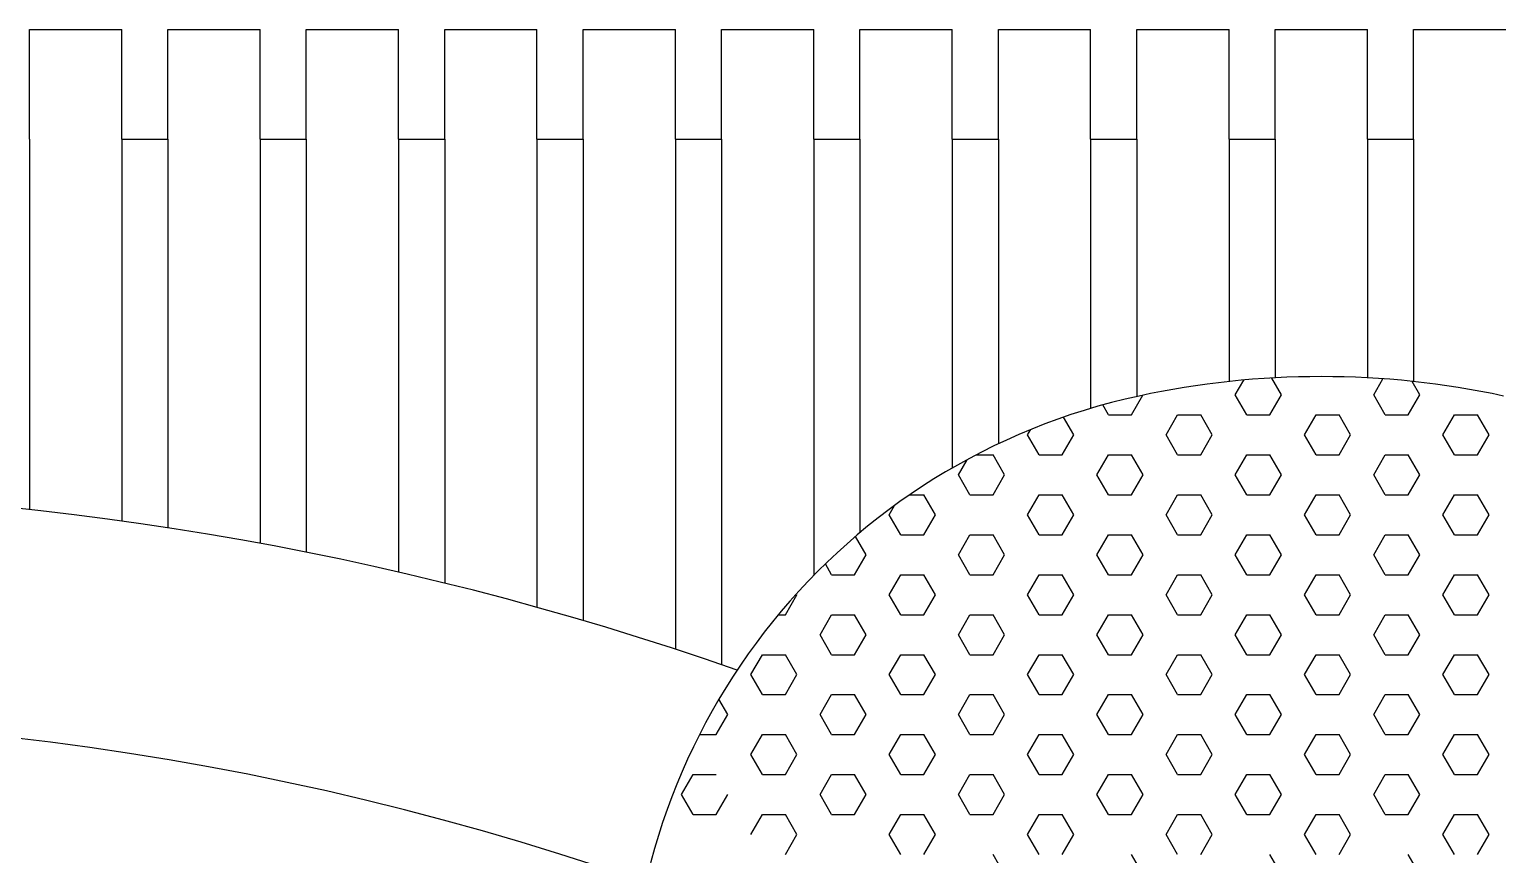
# Model space of a CAD drawing. Extents: x -59.1 to 26.7, y 12.6 to 48.
# Drawn here: x -7.712 to -7.073, y 25.735 to 26.092 of the extents above; entities that cross this region are included whole.
import ezdxf

# ---------------------------------------------------------------- set-up
doc = ezdxf.new("R2010")
doc.units = 0
doc.header["$MEASUREMENT"] = 0
doc.layers.get('0').update_dxf_attribs({"linetype": 'CONTINUOUS'})
for name, color, linetype in [('ACES', 2, 'CONTINUOUS'), ('ACES-I', 1, 'CONTINUOUS'), ('FOLHA', 3, 'CONTINUOUS')]:
    doc.layers.add(name, color=color, linetype=linetype)

# ---------------------------------------------------------------- blocks, each defined once
blk = doc.blocks.new('*X29')
at = {"color": 0}
for p, q in [((6.133750000852205, 2.712824576862728), (6.134676443442315, 2.714429222499094)), ((6.13875000143838, 2.712824578185197), (6.137695152217171, 2.714651630630654)), ((6.148750000855006, 2.712824576861111), (6.149756188970527, 2.714567345799166)), ((6.153750001441182, 2.712824578186816), (6.152904618434271, 2.71428882450664)), ((6.122500000850337, 2.710659513354346), (6.123729119508086, 2.712788409318098)), ((6.135000001437447, 2.710659514675197), (6.133750001437448, 2.712824578184658)), ((6.137500000853138, 2.710659513352728), (6.138750000853138, 2.712824576862189)), ((6.150000001440248, 2.710659514676815), (6.148750001440249, 2.712824578186276)), ((6.152500000855938, 2.710659513351111), (6.153750000855938, 2.712824576860572)), ((6.120000001434645, 2.710659514673579), (6.119380958238149, 2.711731728941991)), ((6.116250001433714, 2.708494451163579), (6.115143182626648, 2.710411517572191)), ((6.12, 2.71065951452), (6.1225, 2.71065951452)), ((6.126250000851271, 2.708494449844346), (6.127500000851271, 2.710659513353807)), ((6.1275, 2.71065951452), (6.130000000000001, 2.71065951452)), ((6.131250001436514, 2.708494451165197), (6.130000001436514, 2.710659514674658)), ((6.135000000000001, 2.71065951452), (6.137500000000001, 2.71065951452)), ((6.141250000854072, 2.708494449842727), (6.142500000854072, 2.710659513352188)), ((6.142500000000001, 2.71065951452), (6.145000000000001, 2.71065951452)), ((6.146250001439315, 2.708494451166814), (6.145000001439315, 2.710659514676275)), ((6.150000000000001, 2.71065951452), (6.152500000000002, 2.71065951452)), ((6.156250000856873, 2.70849444984111), (6.157500000856873, 2.710659513350571)), ((6.157500000000002, 2.71065951452), (6.160000000000002, 2.71065951452)), ((6.161250001442115, 2.708494451168432), (6.160000001442115, 2.710659514677893)), ((6.11125000084847, 2.708494449845963), (6.111580414372714, 2.709066742857461)), ((6.11250000143278, 2.70632938765358), (6.11125000143278, 2.708494451163041)), ((6.115000000849403, 2.706329386335963), (6.116250000849403, 2.708494449845424)), ((6.127500001435581, 2.706329387655197), (6.126250001435581, 2.708494451164658)), ((6.130000000852204, 2.706329386334345), (6.131250000852204, 2.708494449843806)), ((6.14250000143838, 2.706329387656814), (6.14125000143838, 2.708494451166275)), ((6.145000000855005, 2.706329386332728), (6.146250000855005, 2.708494449842189)), ((6.157500001441182, 2.706329387658433), (6.156250001441182, 2.708494451167894)), ((6.160000000857806, 2.70632938633111), (6.161250000857805, 2.708494449840571)), ((6.105683172534707, 2.7063293875), (6.1075, 2.7063293875)), ((6.108750001431846, 2.70416432414358), (6.107500001431847, 2.706329387653041)), ((6.1125, 2.7063293875), (6.115, 2.7063293875)), ((6.118750000850337, 2.704164322825963), (6.120000000850337, 2.706329386335424)), ((6.12, 2.7063293875), (6.1225, 2.7063293875)), ((6.123750001434646, 2.704164324145196), (6.122500001434646, 2.706329387654657)), ((6.1275, 2.7063293875), (6.130000000000001, 2.7063293875)), ((6.133750000853138, 2.704164322824345), (6.135000000853138, 2.706329386333806)), ((6.135000000000001, 2.7063293875), (6.137500000000001, 2.7063293875)), ((6.138750001437447, 2.704164324146814), (6.137500001437448, 2.706329387656275)), ((6.142500000000001, 2.7063293875), (6.145000000000001, 2.7063293875)), ((6.148750000855938, 2.704164322822728), (6.150000000855938, 2.706329386332189)), ((6.150000000000001, 2.7063293875), (6.152500000000002, 2.7063293875)), ((6.153750001440248, 2.704164324148432), (6.152500001440249, 2.706329387657893)), ((6.157500000000002, 2.7063293875), (6.160000000000002, 2.7063293875)), ((6.103750000847536, 2.704164322827581), (6.104697040093173, 2.705804642917786)), ((6.105000001430913, 2.701999260633579), (6.103750001430913, 2.70416432414304)), ((6.10750000084847, 2.70199925931758), (6.108750000848469, 2.704164322827041)), ((6.120000001433714, 2.701999260635196), (6.118750001433714, 2.704164324144657)), ((6.122500000851271, 2.701999259315963), (6.12375000085127, 2.704164322825424)), ((6.135000001436514, 2.701999260636814), (6.133750001436514, 2.704164324146275)), ((6.137500000854072, 2.701999259314344), (6.138750000854071, 2.704164322823805)), ((6.150000001439315, 2.701999260638431), (6.148750001439315, 2.704164324147892)), ((6.152500000856873, 2.701999259312727), (6.153750000856872, 2.704164322822188)), ((6.09847771460665, 2.70199926048), (6.1, 2.70199926048)), ((6.10125000142998, 2.699834197123579), (6.10000000142998, 2.70199926063304)), ((6.105, 2.70199926048), (6.1075, 2.70199926048)), ((6.111250000849403, 2.69983419580758), (6.112500000849403, 2.701999259317041)), ((6.1125, 2.70199926048), (6.115, 2.70199926048)), ((6.11625000143278, 2.699834197125197), (6.11500000143278, 2.701999260634658)), ((6.12, 2.70199926048), (6.1225, 2.70199926048)), ((6.126250000852204, 2.699834195805962), (6.127500000852204, 2.701999259315423)), ((6.1275, 2.70199926048), (6.130000000000001, 2.70199926048)), ((6.131250001435581, 2.699834197126814), (6.130000001435581, 2.701999260636275)), ((6.135000000000001, 2.70199926048), (6.137500000000001, 2.70199926048)), ((6.141250000855005, 2.699834195804345), (6.142500000855005, 2.701999259313806)), ((6.142500000000001, 2.70199926048), (6.145000000000001, 2.70199926048)), ((6.14625000143838, 2.699834197128431), (6.145000001438381, 2.701999260637892)), ((6.150000000000001, 2.70199926048), (6.152500000000002, 2.70199926048)), ((6.156250000857805, 2.699834195802727), (6.157500000857805, 2.701999259312188)), ((6.157500000000002, 2.70199926048), (6.160000000000002, 2.70199926048)), ((6.161250001441182, 2.69983419713005), (6.160000001441182, 2.701999260639511)), ((6.096250000846602, 2.699834195809197), (6.096825040698301, 2.700830194048716)), ((6.097500001429046, 2.697669133613579), (6.096250001429047, 2.69983419712304)), ((6.100000000847536, 2.697669132299198), (6.101250000847536, 2.699834195808659)), ((6.112500001431846, 2.697669133615197), (6.111250001431847, 2.699834197124658)), ((6.115000000850337, 2.69766913229758), (6.116250000850337, 2.699834195807041)), ((6.127500001434646, 2.697669133616813), (6.126250001434646, 2.699834197126274)), ((6.130000000853138, 2.697669132295962), (6.131250000853138, 2.699834195805423)), ((6.142500001437448, 2.697669133618431), (6.141250001437448, 2.699834197127892)), ((6.145000000855938, 2.697669132294345), (6.146250000855938, 2.699834195803806)), ((6.157500001440249, 2.697669133620049), (6.156250001440249, 2.69983419712951)), ((6.16000000085874, 2.697669132292726), (6.16125000085874, 2.699834195802187)), ((6.093750001428113, 2.69550407010358), (6.092601298120712, 2.697493682594819)), ((6.0975, 2.69766913346), (6.100000000000001, 2.69766913346)), ((6.10375000084847, 2.695504068789197), (6.105000000848469, 2.697669132298658)), ((6.105, 2.69766913346), (6.107500000000001, 2.69766913346)), ((6.108750001430913, 2.695504070105196), (6.107500001430913, 2.697669133614657)), ((6.112500000000001, 2.69766913346), (6.115000000000001, 2.69766913346)), ((6.118750000851271, 2.69550406878758), (6.12000000085127, 2.697669132297041)), ((6.120000000000001, 2.69766913346), (6.122500000000001, 2.69766913346)), ((6.123750001433714, 2.695504070106813), (6.122500001433714, 2.697669133616274)), ((6.127500000000001, 2.69766913346), (6.130000000000002, 2.69766913346)), ((6.133750000854072, 2.695504068785961), (6.135000000854071, 2.697669132295422)), ((6.135000000000002, 2.69766913346), (6.137500000000002, 2.69766913346)), ((6.138750001436514, 2.695504070108431), (6.137500001436514, 2.697669133617892)), ((6.142500000000002, 2.69766913346), (6.145000000000002, 2.69766913346)), ((6.148750000856873, 2.695504068784344), (6.150000000856872, 2.697669132293805)), ((6.150000000000002, 2.69766913346), (6.152500000000003, 2.69766913346)), ((6.153750001439315, 2.695504070110048), (6.152500001439315, 2.697669133619509)), ((6.157500000000002, 2.69766913346), (6.160000000000003, 2.69766913346)), ((6.092500000846602, 2.693339005280814), (6.093750000846602, 2.695504068790275)), ((6.10500000142998, 2.693339006595196), (6.10375000142998, 2.695504070104657)), ((6.107500000849403, 2.693339005279197), (6.108750000849403, 2.695504068788658)), ((6.12000000143278, 2.693339006596814), (6.11875000143278, 2.695504070106275)), ((6.122500000852204, 2.693339005277579), (6.123750000852204, 2.69550406878704)), ((6.135000001435581, 2.693339006598431), (6.133750001435581, 2.695504070107892)), ((6.137500000855005, 2.693339005275962), (6.138750000855005, 2.695504068785423)), ((6.15000000143838, 2.693339006600048), (6.148750001438381, 2.695504070109509)), ((6.152500000857805, 2.693339005274344), (6.153750000857805, 2.695504068783805)), ((6.090000001427179, 2.693339006593579), (6.089324321099987, 2.694509319249951)), ((6.09, 2.69333900644), (6.0925, 2.69333900644)), ((6.096250000847536, 2.691173941770815), (6.097500000847536, 2.693339005280276)), ((6.0975, 2.69333900644), (6.100000000000001, 2.69333900644)), ((6.101250001429046, 2.691173943085196), (6.100000001429047, 2.693339006594657)), ((6.105, 2.69333900644), (6.107500000000001, 2.69333900644)), ((6.111250000850337, 2.691173941769197), (6.112500000850337, 2.693339005278658)), ((6.112500000000001, 2.69333900644), (6.115000000000001, 2.69333900644)), ((6.116250001431847, 2.691173943086814), (6.115000001431847, 2.693339006596275)), ((6.120000000000001, 2.69333900644), (6.122500000000001, 2.69333900644)), ((6.126250000853138, 2.691173941767579), (6.127500000853138, 2.69333900527704)), ((6.127500000000001, 2.69333900644), (6.130000000000002, 2.69333900644)), ((6.131250001434646, 2.69117394308843), (6.130000001434646, 2.693339006597891)), ((6.135000000000002, 2.69333900644), (6.137500000000002, 2.69333900644)), ((6.141250000855938, 2.691173941765962), (6.142500000855938, 2.693339005275423)), ((6.142500000000002, 2.69333900644), (6.145000000000002, 2.69333900644)), ((6.146250001437448, 2.691173943090048), (6.145000001437448, 2.693339006599509)), ((6.150000000000002, 2.69333900644), (6.152500000000003, 2.69333900644)), ((6.15625000085874, 2.691173941764343), (6.157500000858739, 2.693339005273804)), ((6.157500000000002, 2.69333900644), (6.160000000000003, 2.69333900644)), ((6.161250001440249, 2.691173943091666), (6.160000001440249, 2.693339006601127)), ((6.085000000845668, 2.689008878262433), (6.086250000845668, 2.691173941771894)), ((6.086250001426246, 2.691173943083579), (6.086194417388493, 2.691270217461055)), ((6.097500001428113, 2.689008879575197), (6.096250001428113, 2.691173943084658)), ((6.100000000848469, 2.689008878260814), (6.101250000848469, 2.691173941770275)), ((6.112500001430913, 2.689008879576813), (6.111250001430913, 2.691173943086274)), ((6.11500000085127, 2.689008878259197), (6.11625000085127, 2.691173941768658)), ((6.127500001433714, 2.68900887957843), (6.126250001433714, 2.691173943087891)), ((6.130000000854071, 2.689008878257579), (6.131250000854071, 2.69117394176704)), ((6.142500001436514, 2.689008879580048), (6.141250001436514, 2.691173943089509)), ((6.145000000856872, 2.689008878255961), (6.146250000856872, 2.691173941765422)), ((6.157500001439315, 2.689008879581665), (6.156250001439315, 2.691173943091126)), ((6.160000000859672, 2.689008878254344), (6.161250000859672, 2.691173941763805)), ((6.084232221242022, 2.68900887942), (6.085, 2.68900887942)), ((6.088750000846602, 2.686843814752431), (6.090000000846602, 2.689008878261892)), ((6.09, 2.68900887942), (6.0925, 2.68900887942)), ((6.093750001427179, 2.686843816065196), (6.09250000142718, 2.689008879574657)), ((6.0975, 2.68900887942), (6.100000000000001, 2.68900887942)), ((6.103750000849403, 2.686843814750814), (6.105000000849403, 2.689008878260275)), ((6.105, 2.68900887942), (6.107500000000001, 2.68900887942)), ((6.10875000142998, 2.686843816066813), (6.107500001429981, 2.689008879576274)), ((6.112500000000001, 2.68900887942), (6.115000000000001, 2.68900887942)), ((6.118750000852204, 2.686843814749196), (6.120000000852204, 2.689008878258657)), ((6.120000000000001, 2.68900887942), (6.122500000000001, 2.68900887942)), ((6.12375000143278, 2.686843816068431), (6.122500001432781, 2.689008879577892)), ((6.127500000000001, 2.68900887942), (6.130000000000002, 2.68900887942)), ((6.133750000855005, 2.686843814747579), (6.135000000855005, 2.68900887825704)), ((6.135000000000002, 2.68900887942), (6.137500000000002, 2.68900887942)), ((6.138750001435581, 2.686843816070048), (6.137500001435582, 2.689008879579509)), ((6.142500000000002, 2.68900887942), (6.145000000000002, 2.68900887942)), ((6.148750000857805, 2.686843814745961), (6.150000000857805, 2.689008878255422)), ((6.150000000000002, 2.68900887942), (6.152500000000003, 2.68900887942)), ((6.153750001438381, 2.686843816071665), (6.152500001438381, 2.689008879581126)), ((6.157500000000002, 2.68900887942), (6.160000000000003, 2.68900887942)), ((6.090000001426246, 2.684678752555196), (6.088750001426246, 2.686843816064657)), ((6.092500000847536, 2.684678751242432), (6.093750000847535, 2.686843814751893)), ((6.105000001429047, 2.684678752556813), (6.103750001429047, 2.686843816066274)), ((6.107500000850337, 2.684678751240814), (6.108750000850336, 2.686843814750275)), ((6.120000001431847, 2.684678752558431), (6.118750001431847, 2.686843816067892)), ((6.122500000853138, 2.684678751239196), (6.123750000853137, 2.686843814748657)), ((6.135000001434646, 2.684678752560047), (6.133750001434646, 2.686843816069508)), ((6.137500000855938, 2.684678751237579), (6.138750000855937, 2.68684381474704)), ((6.150000001437448, 2.684678752561665), (6.148750001437448, 2.686843816071126)), ((6.15250000085874, 2.68467875123596), (6.153750000858739, 2.686843814745421)), ((6.081250000845668, 2.68251368773405), (6.082500000845668, 2.684678751243511)), ((6.0825, 2.6846787524), (6.085, 2.6846787524)), ((6.086250001425312, 2.682513689045196), (6.085000001425312, 2.684678752554657)), ((6.09, 2.6846787524), (6.0925, 2.6846787524)), ((6.096250000848469, 2.682513687732431), (6.097500000848469, 2.684678751241892)), ((6.0975, 2.6846787524), (6.100000000000001, 2.6846787524)), ((6.101250001428113, 2.682513689046814), (6.100000001428113, 2.684678752556275)), ((6.105, 2.6846787524), (6.107500000000001, 2.6846787524)), ((6.11125000085127, 2.682513687730814), (6.11250000085127, 2.684678751240275)), ((6.112500000000001, 2.6846787524), (6.115000000000001, 2.6846787524)), ((6.116250001430913, 2.68251368904843), (6.115000001430913, 2.684678752557891)), ((6.120000000000001, 2.6846787524), (6.122500000000001, 2.6846787524)), ((6.126250000854071, 2.682513687729196), (6.127500000854071, 2.684678751238657)), ((6.127500000000001, 2.6846787524), (6.130000000000002, 2.6846787524)), ((6.131250001433714, 2.682513689050047), (6.130000001433714, 2.684678752559508)), ((6.135000000000002, 2.6846787524), (6.137500000000002, 2.6846787524)), ((6.141250000856872, 2.682513687727578), (6.142500000856872, 2.684678751237039)), ((6.142500000000002, 2.6846787524), (6.145000000000002, 2.6846787524)), ((6.146250001436514, 2.682513689051665), (6.145000001436514, 2.684678752561126)), ((6.150000000000002, 2.6846787524), (6.152500000000003, 2.6846787524)), ((6.156250000859672, 2.682513687725961), (6.157500000859672, 2.684678751235422)), ((6.157500000000002, 2.6846787524), (6.160000000000003, 2.6846787524)), ((6.161250001439315, 2.682513689053282), (6.160000001439315, 2.684678752562743)), ((6.082500001424378, 2.680348625535196), (6.081250001424379, 2.682513689044657)), ((6.085000000846602, 2.680348624224048), (6.086250000846602, 2.682513687733509)), ((6.097500001427179, 2.680348625536813), (6.09625000142718, 2.682513689046274)), ((6.100000000849403, 2.680348624222431), (6.101250000849403, 2.682513687731892)), ((6.11250000142998, 2.68034862553843), (6.111250001429981, 2.682513689047891)), ((6.115000000852204, 2.680348624220813), (6.116250000852204, 2.682513687730274)), ((6.127500001432781, 2.680348625540048), (6.126250001432781, 2.682513689049509)), ((6.130000000855005, 2.680348624219196), (6.131250000855005, 2.682513687728657)), ((6.142500001435582, 2.680348625541665), (6.141250001435582, 2.682513689051126)), ((6.145000000857805, 2.680348624217578), (6.146250000857805, 2.682513687727039)), ((6.157500001438381, 2.680348625543282), (6.156250001438381, 2.682513689052743)), ((6.160000000860606, 2.68034862421596), (6.161250000860606, 2.682513687725421)), ((6.078750001423447, 2.678183562025196), (6.077787400458088, 2.679850835804613)), ((6.0825, 2.68034862538), (6.085, 2.68034862538)), ((6.088750000847535, 2.678183560714049), (6.090000000847535, 2.68034862422351)), ((6.09, 2.68034862538), (6.0925, 2.68034862538)), ((6.093750001426246, 2.678183562026813), (6.092500001426246, 2.680348625536274)), ((6.0975, 2.68034862538), (6.100000000000001, 2.68034862538)), ((6.103750000850336, 2.678183560712431), (6.105000000850336, 2.680348624221892)), ((6.105, 2.68034862538), (6.107500000000001, 2.68034862538)), ((6.108750001429047, 2.67818356202843), (6.107500001429047, 2.680348625537891)), ((6.112500000000001, 2.68034862538), (6.115000000000001, 2.68034862538)), ((6.118750000853137, 2.678183560710813), (6.120000000853137, 2.680348624220274)), ((6.120000000000001, 2.68034862538), (6.122500000000001, 2.68034862538)), ((6.123750001431847, 2.678183562030048), (6.122500001431847, 2.680348625539509)), ((6.127500000000001, 2.68034862538), (6.130000000000002, 2.68034862538)), ((6.133750000855938, 2.678183560709196), (6.135000000855937, 2.680348624218657)), ((6.135000000000002, 2.68034862538), (6.137500000000002, 2.68034862538)), ((6.138750001434646, 2.678183562031664), (6.137500001434646, 2.680348625541125)), ((6.142500000000002, 2.68034862538), (6.145000000000002, 2.68034862538)), ((6.148750000858739, 2.678183560707577), (6.150000000858739, 2.680348624217038)), ((6.150000000000002, 2.68034862538), (6.152500000000003, 2.68034862538)), ((6.153750001437448, 2.678183562033282), (6.152500001437448, 2.680348625542743)), ((6.157500000000002, 2.68034862538), (6.160000000000003, 2.68034862538)), ((6.077500000845668, 2.676018497205667), (6.078750000845668, 2.678183560715128)), ((6.090000001425312, 2.676018498516813), (6.088750001425312, 2.678183562026274)), ((6.092500000848469, 2.676018497204048), (6.093750000848469, 2.678183560713509)), ((6.105000001428113, 2.676018498518431), (6.103750001428113, 2.678183562027892)), ((6.10750000085127, 2.676018497202431), (6.10875000085127, 2.678183560711892)), ((6.120000001430913, 2.676018498520047), (6.118750001430914, 2.678183562029508)), ((6.122500000854071, 2.676018497200813), (6.123750000854071, 2.678183560710274)), ((6.135000001433714, 2.676018498521664), (6.133750001433715, 2.678183562031125)), ((6.137500000856872, 2.676018497199195), (6.138750000856872, 2.678183560708656)), ((6.150000001436514, 2.676018498523282), (6.148750001436515, 2.678183562032743)), ((6.152500000859672, 2.676018497197578), (6.153750000859672, 2.678183560707039)), ((6.075684208897454, 2.67601849836), (6.0775, 2.67601849836)), ((6.081250000846602, 2.673853433695665), (6.082500000846601, 2.676018497205126)), ((6.0825, 2.67601849836), (6.085, 2.67601849836)), ((6.086250001424379, 2.673853435006813), (6.085000001424379, 2.676018498516274)), ((6.09, 2.67601849836), (6.0925, 2.67601849836)), ((6.096250000849403, 2.673853433694048), (6.097500000849402, 2.676018497203509)), ((6.0975, 2.67601849836), (6.100000000000001, 2.67601849836)), ((6.10125000142718, 2.67385343500843), (6.10000000142718, 2.676018498517891)), ((6.105, 2.67601849836), (6.107500000000001, 2.67601849836)), ((6.111250000852204, 2.67385343369243), (6.112500000852203, 2.676018497201891)), ((6.112500000000001, 2.67601849836), (6.115000000000001, 2.67601849836)), ((6.116250001429981, 2.673853435010047), (6.115000001429981, 2.676018498519508)), ((6.120000000000001, 2.67601849836), (6.122500000000001, 2.67601849836)), ((6.126250000855005, 2.673853433690813), (6.127500000855004, 2.676018497200274)), ((6.127500000000001, 2.67601849836), (6.130000000000002, 2.67601849836)), ((6.131250001432781, 2.673853435011665), (6.130000001432781, 2.676018498521126)), ((6.135000000000002, 2.67601849836), (6.137500000000002, 2.67601849836)), ((6.141250000857805, 2.673853433689195), (6.142500000857805, 2.676018497198656)), ((6.142500000000002, 2.67601849836), (6.145000000000002, 2.67601849836)), ((6.146250001435582, 2.673853435013282), (6.145000001435582, 2.676018498522743)), ((6.150000000000002, 2.67601849836), (6.152500000000003, 2.67601849836)), ((6.156250000860606, 2.673853433687577), (6.157500000860606, 2.676018497197038)), ((6.157500000000002, 2.67601849836), (6.160000000000003, 2.67601849836)), ((6.161250001438381, 2.673853435014899), (6.160000001438381, 2.67601849852436)), ((6.082500001423447, 2.671688371496813), (6.081250001423447, 2.673853435006274)), ((6.085000000847535, 2.671688370185666), (6.086250000847535, 2.673853433695127)), ((6.097500001426246, 2.67168837149843), (6.096250001426246, 2.673853435007891)), ((6.100000000850336, 2.671688370184048), (6.101250000850336, 2.673853433693509)), ((6.112500001429047, 2.671688371500047), (6.111250001429047, 2.673853435009508)), ((6.115000000853137, 2.67168837018243), (6.116250000853137, 2.673853433691891)), ((6.127500001431847, 2.671688371501665), (6.126250001431847, 2.673853435011126)), ((6.130000000855937, 2.671688370180813), (6.131250000855937, 2.673853433690274)), ((6.142500001434646, 2.671688371503281), (6.141250001434646, 2.673853435012742)), ((6.145000000858739, 2.671688370179194), (6.146250000858739, 2.673853433688655)), ((6.157500001437448, 2.671688371504899), (6.156250001437448, 2.67385343501436)), ((6.160000000861539, 2.671688370177577), (6.161250000861539, 2.673853433687038)), ((6.073750000845668, 2.669523306677284), (6.075000000845668, 2.671688370186745)), ((6.075, 2.67168837134), (6.077500000000001, 2.67168837134)), ((6.0825, 2.67168837134), (6.085000000000001, 2.67168837134)), ((6.088750000848469, 2.669523306675665), (6.090000000848469, 2.671688370185126)), ((6.090000000000001, 2.67168837134), (6.092500000000001, 2.67168837134)), ((6.093750001425312, 2.66952330798843), (6.092500001425313, 2.671688371497891)), ((6.097500000000001, 2.67168837134), (6.100000000000001, 2.67168837134)), ((6.10375000085127, 2.669523306674048), (6.10500000085127, 2.671688370183509)), ((6.105000000000001, 2.67168837134), (6.107500000000002, 2.67168837134)), ((6.108750001428113, 2.669523307990048), (6.107500001428114, 2.671688371499509)), ((6.112500000000002, 2.67168837134), (6.115000000000002, 2.67168837134)), ((6.118750000854071, 2.66952330667243), (6.120000000854071, 2.671688370181891)), ((6.120000000000002, 2.67168837134), (6.122500000000002, 2.67168837134)), ((6.123750001430913, 2.669523307991664), (6.122500001430914, 2.671688371501125)), ((6.127500000000002, 2.67168837134), (6.130000000000003, 2.67168837134)), ((6.133750000856872, 2.669523306670812), (6.135000000856872, 2.671688370180273)), ((6.135000000000002, 2.67168837134), (6.137500000000003, 2.67168837134)), ((6.138750001433714, 2.669523307993281), (6.137500001433715, 2.671688371502742)), ((6.142500000000003, 2.67168837134), (6.145000000000003, 2.67168837134)), ((6.148750000859672, 2.669523306669195), (6.150000000859672, 2.671688370178656)), ((6.150000000000003, 2.67168837134), (6.152500000000003, 2.67168837134)), ((6.153750001436515, 2.669523307994899), (6.152500001436515, 2.67168837150436)), ((6.157500000000003, 2.67168837134), (6.160000000000004, 2.67168837134)), ((6.075000001421579, 2.667358244476813), (6.073750001421579, 2.669523307986274)), ((6.077500000846602, 2.667358243167282), (6.078750000846601, 2.669523306676743)), ((6.090000001424379, 2.66735824447843), (6.088750001424379, 2.669523307987891)), ((6.092500000849403, 2.667358243165665), (6.093750000849402, 2.669523306675126)), ((6.10500000142718, 2.667358244480047), (6.10375000142718, 2.669523307989508)), ((6.107500000852204, 2.667358243164047), (6.108750000852203, 2.669523306673508)), ((6.120000001429981, 2.667358244481664), (6.118750001429981, 2.669523307991125)), ((6.122500000855005, 2.66735824316243), (6.123750000855004, 2.669523306671891)), ((6.135000001432781, 2.667358244483282), (6.133750001432781, 2.669523307992743)), ((6.137500000857805, 2.667358243160812), (6.138750000857804, 2.669523306670273)), ((6.150000001435582, 2.667358244484899), (6.148750001435582, 2.66952330799436)), ((6.152500000860606, 2.667358243159194), (6.153750000860605, 2.669523306668655)), ((6.075, 2.66735824432), (6.077500000000001, 2.66735824432)), ((6.081250000847535, 2.665193179657283), (6.082500000847535, 2.667358243166744)), ((6.0825, 2.66735824432), (6.085000000000001, 2.66735824432)), ((6.086250001423447, 2.66519318096843), (6.085000001423447, 2.667358244477891)), ((6.090000000000001, 2.66735824432), (6.092500000000001, 2.66735824432)), ((6.096250000850336, 2.665193179655665), (6.097500000850336, 2.667358243165126)), ((6.097500000000001, 2.66735824432), (6.100000000000001, 2.66735824432)), ((6.101250001426246, 2.665193180970047), (6.100000001426246, 2.667358244479508)), ((6.105000000000001, 2.66735824432), (6.107500000000002, 2.66735824432)), ((6.111250000853137, 2.665193179654047), (6.112500000853137, 2.667358243163508)), ((6.112500000000002, 2.66735824432), (6.115000000000002, 2.66735824432)), ((6.116250001429047, 2.665193180971664), (6.115000001429047, 2.667358244481125)), ((6.120000000000002, 2.66735824432), (6.122500000000002, 2.66735824432)), ((6.126250000855937, 2.66519317965243), (6.127500000855937, 2.667358243161891)), ((6.127500000000002, 2.66735824432), (6.130000000000003, 2.66735824432)), ((6.131250001431847, 2.665193180973282), (6.130000001431847, 2.667358244482743)), ((6.135000000000002, 2.66735824432), (6.137500000000003, 2.66735824432)), ((6.141250000858739, 2.665193179650811), (6.142500000858739, 2.667358243160272)), ((6.142500000000003, 2.66735824432), (6.145000000000003, 2.66735824432)), ((6.146250001434646, 2.665193180974898), (6.145000001434647, 2.667358244484359)), ((6.150000000000003, 2.66735824432), (6.152500000000003, 2.66735824432)), ((6.156250000861539, 2.665193179649194), (6.157500000861539, 2.667358243158655)), ((6.157500000000003, 2.66735824432), (6.160000000000004, 2.66735824432)), ((6.161250001437448, 2.665193180976516), (6.160000001437449, 2.667358244485977)), ((6.085000000848469, 2.663028116147282), (6.086250000848469, 2.665193179656743)), ((6.097500001425312, 2.663028117460047), (6.096250001425313, 2.665193180969508)), ((6.10000000085127, 2.663028116145665), (6.10125000085127, 2.665193179655126)), ((6.112500001428113, 2.663028117461665), (6.111250001428114, 2.665193180971126)), ((6.115000000854071, 2.663028116144047), (6.116250000854071, 2.665193179653508)), ((6.127500001430914, 2.663028117463281), (6.126250001430914, 2.665193180972742)), ((6.130000000856872, 2.663028116142429), (6.131250000856872, 2.66519317965189)), ((6.142500001433715, 2.663028117464898), (6.141250001433715, 2.665193180974359)), ((6.145000000859672, 2.663028116140812), (6.146250000859672, 2.665193179650273)), ((6.157500001436515, 2.663028117466516), (6.156250001436515, 2.665193180975977)), ((6.160000000862472, 2.663028116139194), (6.161250000862472, 2.665193179648655)), ((6.10875000142718, 2.660863053951664), (6.10750000142718, 2.663028117461125)), ((6.123750001429981, 2.660863053953281), (6.122500001429981, 2.663028117462742)), ((6.138750001432781, 2.660863053954899), (6.137500001432781, 2.66302811746436)), ((6.153750001435582, 2.660863053956516), (6.152500001435582, 2.663028117465977))]:
    blk.add_line(p, q, dxfattribs=at)
blk = doc.blocks.new('TV_29POL')
at = {"layer": 'ACES'}
for p, q in [((0.0400000000000027, 0), (0.0500000000000016, -4.440892098500626e-16)), ((0.0400000000000027, -0.0118905753319094), (0.0400000000000027, 0)), ((0.05000000000000249, -0.01189057533190896), (0.0500000000000016, 0)), ((0.06500000000000306, -0.01189057533190896), (0.06500000000000217, 0)), ((0.08000000000000274, -0.0118905753319094), (0.08000000000000274, 0)), ((0.09500000000000242, -0.0118905753319094), (0.0950000000000033, 0)), ((0.1100000000000039, -0.0118905753319094), (0.1100000000000039, 0)), ((0.1150000000000047, -4.440892098500626e-16), (0.1250000000000044, 0)), ((0.1250000000000044, -0.0118905753319094), (0.1250000000000044, 0)), ((0.1300000000000043, -4.440892098500626e-16), (0.140000000000005, 0)), ((0.140000000000005, -0.01189057533190896), (0.140000000000005, 0)), ((0.1450000000000058, 0), (0.1550000000000065, 0)), ((0.1450000000000058, -0.01189057533190896), (0.1450000000000058, 0)), ((0.1550000000000056, -0.01189057533190896), (0.1550000000000056, 0)), ((0.1600000000000064, -4.440892098500626e-16), (0.1700000000000061, 0)), ((0.1700000000000061, -0.01189057533190896), (0.1700000000000061, 0)), ((0.1750000000000069, 0), (0.1850000000000067, 0)), ((0.1750000000000069, -0.01189057533190896), (0.1750000000000069, 0)), ((0.1850000000000058, -0.01189057533190896), (0.1850000000000067, 0)), ((0.1900000000000075, 0), (0.2000000000000064, 0)), ((0.1900000000000066, -0.01189057533190896), (0.1900000000000075, 0)), ((0.05500000000000238, -1.332267629550188e-15), (0.06500000000000217, -8.881784197001252e-16)), ((0.05500000000000149, -0.0118905753319094), (0.05500000000000238, -1.332267629550188e-15)), ((0.07000000000000295, -8.881784197001252e-16), (0.08000000000000274, -8.881784197001252e-16)), ((0.07000000000000206, -0.0118905753319094), (0.07000000000000295, -8.881784197001252e-16)), ((0.08500000000000352, -8.881784197001252e-16), (0.0950000000000033, -8.881784197001252e-16)), ((0.0850000000000044, -0.01189057533190896), (0.08500000000000352, -8.881784197001252e-16)), ((0.1000000000000041, -4.440892098500626e-16), (0.1100000000000039, -4.440892098500626e-16)), ((0.1000000000000041, -0.01189057533190896), (0.1000000000000041, -4.440892098500626e-16)), ((0.1150000000000055, -0.01189057533190896), (0.1150000000000047, -4.440892098500626e-16)), ((0.1300000000000043, -0.01189057533190896), (0.1300000000000043, -4.440892098500626e-16)), ((0.1600000000000064, -0.01189057533190896), (0.1600000000000064, -4.440892098500626e-16)), ((0.05000000000000249, -0.0118905753319094), (0.05500000000000149, -0.0118905753319094)), ((0.06500000000000306, -0.0118905753319094), (0.07000000000000206, -0.0118905753319094)), ((0.08000000000000274, -0.01189057533190896), (0.0850000000000044, -0.01189057533190896)), ((0.09500000000000153, -0.01189057533190896), (0.1000000000000041, -0.01189057533190896)), ((0.1100000000000039, -0.01189057533190896), (0.1150000000000055, -0.01189057533190896)), ((0.1250000000000053, -0.01189057533190896), (0.1300000000000052, -0.01189057533190852)), ((0.140000000000005, -0.01189057533190852), (0.1450000000000049, -0.01189057533190896)), ((0.1550000000000056, -0.01189057533190807), (0.1600000000000055, -0.01189057533190807)), ((0.1700000000000061, -0.01189057533190807), (0.1750000000000069, -0.01189057533190807)), ((0.1850000000000058, -0.01189057533190852), (0.1900000000000066, -0.01189057533190807))]:
    blk.add_line(p, q, dxfattribs=at)
at = {"layer": 'ACES-I'}
for p, q in [((0.0400000000000027, -0.0118905753319094), (0.0400000000000027, -0.05204010128665049)), ((0.05000000000000249, -0.0118905753319094), (0.05000000000000249, -0.05327912339093732)), ((0.05500000000000149, -0.0118905753319094), (0.05500000000000149, -0.05401005884354282)), ((0.06500000000000306, -0.0118905753319094), (0.06500000000000306, -0.05569717413129194)), ((0.07000000000000206, -0.01189057533190896), (0.07000000000000206, -0.05665447488946018)), ((0.08000000000000274, -0.01189057533190896), (0.08000000000000274, -0.05879979489360387)), ((0.0850000000000044, -0.01189057533190896), (0.0850000000000044, -0.05998928863856445)), ((0.09500000000000242, -0.01189057533190896), (0.09500000000000242, -0.06260611612544142)), ((0.1000000000000041, -0.01189057533190896), (0.1000000000000041, -0.0640353265728768)), ((0.1100000000000039, -0.01189057533190896), (0.1100000000000039, -0.06714059585285703)), ((0.1150000000000055, -0.01189057533190896), (0.1150000000000055, -0.06881899986144546)), ((0.1250000000000044, -0.01189057533190896), (0.1250000000000044, -0.05914879683632535)), ((0.1300000000000043, -0.01189057533190896), (0.1300000000000043, -0.05451956521817625)), ((0.140000000000005, -0.01189057533190896), (0.140000000000005, -0.04751681342710778)), ((0.1450000000000058, -0.01189057533190896), (0.1450000000000058, -0.04489303848865234)), ((0.1550000000000056, -0.01189057533190896), (0.1550000000000056, -0.04105655236702921)), ((0.1600000000000064, -0.01189057533190896), (0.1600000000000064, -0.03976462003613745)), ((0.1700000000000061, -0.01189057533190896), (0.1700000000000061, -0.03814084795956996)), ((0.1750000000000069, -0.01189057533190896), (0.1750000000000069, -0.03773933637172)), ((0.1850000000000058, -0.01189057533190896), (0.1850000000000058, -0.03773933637172178)), ((0.1900000000000066, -0.01189057533190896), (0.1900000000000066, -0.03814084795957395))]:
    blk.add_line(p, q, dxfattribs=at)
for centre, radius, start, end in [((0.1799999999999882, -0.1313371475301652), 0.09373126614770431, 77.83706189734905, 102.1629381026482), ((0.1749999999999883, -0.1081385916920281), 0.07, 102.1629381026481, 180.0000000000004), ((0.002499999999988844, -0.3956720562085487), 0.345672056208549, 70.71009544215451, 147.5112809498599), ((0.002499999999988844, -0.3903885872391224), 0.315672056208549, 70.89299045926849, 171.5377406500772)]:
    blk.add_arc(centre, radius, start, end, dxfattribs=at)
blk.add_blockref('*X29', (-5.963072031699718, -2.752411861024946), dxfattribs=at)

msp = doc.modelspace()

# ---------------------------------------------------------------- block references
at = {"layer": 'FOLHA', "xscale": 4, "yscale": 4, "zscale": 4}
msp.add_blockref('TV_29POL', (-7.871708300555383, 26.09223245856526), dxfattribs=at)

doc.saveas('drawing.dxf')
